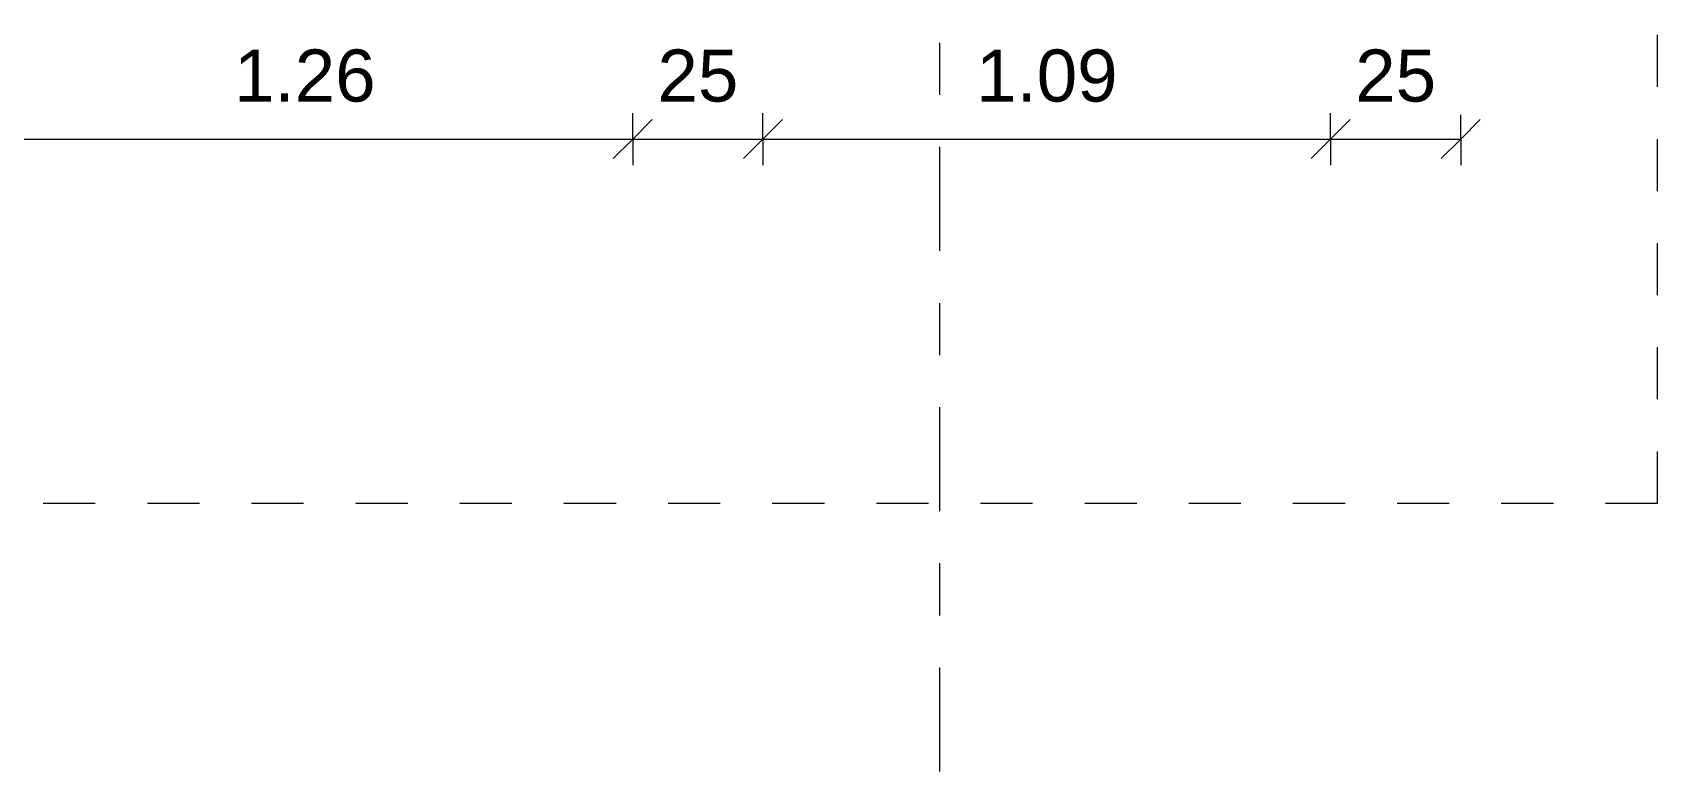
# Model space of a CAD drawing. Header units: metres. Extents: x -85.4 to -16.9, y -21.5 to 5.8.
# Drawn here: x -60.451 to -57.33, y -7.813 to -6.394 of the extents above; entities that cross this region are included whole.
import ezdxf

# ---------------------------------------------------------------- set-up
doc = ezdxf.new("R2010")
doc.units = ezdxf.units.M
doc.linetypes.add('_Rasterlinie_', pattern=[0.375, 0.2, -0.05, 0.075, -0.05])
doc.linetypes.add('Strichpunkt - Fein', pattern=[0.2, 0.1, -0.05, 0, -0.05])
for name, color, linetype, lineweight in [('A-____-____-DIMS', 7, 'Continuous', 5), ('A-____-____-DIMS-50', 7, 'Continuous', 5), ('A-DETL-GENF-OTLN', 7, 'Continuous', 9), ('S-GRID-____-OTLN', 7, 'Continuous', 5)]:
    doc.layers.add(name, color=color, linetype=linetype, lineweight=lineweight)
doc.styles.add('Arial_2', font='arial.ttf', dxfattribs={"height": 0.1})
doc.dimstyles.new('SUB_Rohbau_fein', dxfattribs={"dimscale": 0.3048, "dimtxt": 0.102026, "dimasz": 0.246063, "dimexe": 0.164042, "dimexo": 0.0625, "dimgap": 0.123031, "dimtad": 1, "dimdec": 1, "dimlfac": 100, "dimrnd": 0.5, "dimdsep": 46, "dimtxsty": 'Arial_2', "dimblk1": 'OBLIQUE', "dimblk2": 'OBLIQUE', "dimsah": 1, "dimcen": 0.09, "dimazin": 0, "dimtfac": 1, "dimtdec": 4, "dimtix": 1, "dimtmove": 0, "dimatfit": 3, "dimfxl": 0.164042, "dimfxlon": 1, "dimtvp": 1, "dimtfill": 1, "dimtolj": 1, "dimtzin": 0, "dimarcsym": 2})
doc.dimstyles.new('SUB_Rohbau_fein_1', dxfattribs={"dimscale": 0.3048, "dimtxt": 0.102026, "dimasz": 0.246063, "dimexe": 0.164042, "dimexo": 0.0625, "dimgap": 0.123031, "dimtad": 1, "dimrnd": 0.005, "dimzin": 0, "dimdsep": 46, "dimtxsty": 'Arial_2', "dimblk1": 'OBLIQUE', "dimblk2": 'OBLIQUE', "dimsah": 1, "dimcen": 0.09, "dimazin": 0, "dimtfac": 1, "dimtdec": 4, "dimtix": 1, "dimtmove": 0, "dimatfit": 3, "dimfxl": 0.164042, "dimfxlon": 1, "dimtvp": 1, "dimtfill": 1, "dimtolj": 1, "dimtzin": 0, "dimarcsym": 2})

# ---------------------------------------------------------------- blocks, each defined once
blk = doc.blocks.new('DE_Detailverweis - mit_Rahmen-56961562--01_UG_OK_FFB_AF_lu')
at = {"layer": 'A-DETL-GENF-OTLN', "color": 30, "linetype": 'Strichpunkt - Fein', "true_color": 0xff8000}
for q in [(10.8279, 3.5593), (0, 0)]:
    blk.add_line((10.8279, 0), q, dxfattribs=at)
blk = doc.blocks.new('DIMBLOCK206--01_UG_OK_FFB_AF_lu')
at = {"layer": 'A-____-____-DIMS-50'}
for p, q in [((-60.558, -6.5984), (-60.558, -6.5484)), ((-59.298, -6.5984), (-59.298, -6.5484)), ((-60.558, -6.5984), (-60.5205, -6.5609)), ((-59.298, -6.5984), (-59.2605, -6.5609)), ((-60.558, -6.5984), (-60.5955, -6.6359)), ((-60.558, -6.5984), (-59.298, -6.5984)), ((-60.558, -6.5984), (-60.558, -6.6484)), ((-59.298, -6.5984), (-59.3355, -6.6359)), ((-59.298, -6.5984), (-59.298, -6.6484))]:
    blk.add_line(p, q, dxfattribs=at)
at = {"layer": 'A-____-____-DIMS-50', "color": 0, "insert": (-60.0637, -6.4264), "char_height": 0.1, "width": 0.325653, "attachment_point": 1, "line_spacing_factor": 0.941778, "style": 'Arial_2', "bg_fill": 3, "box_fill_scale": 1.25, "bg_fill_color": 256, "bg_fill_true_color": 13158600, "bg_fill_transparency": 0}
blk.add_mtext('1.26', dxfattribs=at)
blk = doc.blocks.new('_Oblique')
at = {"color": 0, "linetype": 'ByBlock', "lineweight": -2}
blk.add_line((-0.5, -0.5), (0.5, 0.5), dxfattribs=at)
blk = doc.blocks.new('DIMBLOCK207--01_UG_OK_FFB_AF_lu')
at = {"layer": 'A-____-____-DIMS-50'}
for p, q in [((-59.298, -6.5984), (-59.298, -6.5484)), ((-59.048, -6.5984), (-59.048, -6.5484)), ((-59.298, -6.5984), (-59.2605, -6.5609)), ((-59.048, -6.5984), (-59.0105, -6.5609)), ((-59.298, -6.5984), (-59.3355, -6.6359)), ((-59.298, -6.5984), (-59.048, -6.5984)), ((-59.298, -6.5984), (-59.298, -6.6484)), ((-59.048, -6.5984), (-59.0855, -6.6359)), ((-59.048, -6.5984), (-59.048, -6.6484))]:
    blk.add_line(p, q, dxfattribs=at)
at = {"layer": 'A-____-____-DIMS-50', "color": 0, "insert": (-59.2506, -6.4264), "char_height": 0.1, "width": 0.186088, "attachment_point": 1, "line_spacing_factor": 0.941778, "style": 'Arial_2', "bg_fill": 3, "box_fill_scale": 1.25, "bg_fill_color": 256, "bg_fill_true_color": 13158600, "bg_fill_transparency": 0}
blk.add_mtext('25', dxfattribs=at)
blk = doc.blocks.new('DIMBLOCK208--01_UG_OK_FFB_AF_lu')
at = {"layer": 'A-____-____-DIMS-50'}
for p, q in [((-59.048, -6.5984), (-59.048, -6.5484)), ((-57.958, -6.5984), (-57.958, -6.5484)), ((-59.048, -6.5984), (-59.0105, -6.5609)), ((-57.958, -6.5984), (-57.9205, -6.5609)), ((-59.048, -6.5984), (-59.0855, -6.6359)), ((-59.048, -6.5984), (-57.958, -6.5984)), ((-59.048, -6.5984), (-59.048, -6.6484)), ((-57.958, -6.5984), (-57.9955, -6.6359)), ((-57.958, -6.5984), (-57.958, -6.6484))]:
    blk.add_line(p, q, dxfattribs=at)
at = {"layer": 'A-____-____-DIMS-50', "color": 0, "insert": (-58.6387, -6.4264), "char_height": 0.1, "width": 0.325653, "attachment_point": 1, "line_spacing_factor": 0.941778, "style": 'Arial_2', "bg_fill": 3, "box_fill_scale": 1.25, "bg_fill_color": 256, "bg_fill_true_color": 13158600, "bg_fill_transparency": 0}
blk.add_mtext('1.09', dxfattribs=at)
blk = doc.blocks.new('DIMBLOCK209--01_UG_OK_FFB_AF_lu')
at = {"layer": 'A-____-____-DIMS-50'}
for p, q in [((-57.958, -6.5984), (-57.958, -6.5484)), ((-57.708, -6.5984), (-57.708, -6.5484)), ((-57.958, -6.5984), (-57.9205, -6.5609)), ((-57.708, -6.5984), (-57.6705, -6.5609)), ((-57.958, -6.5984), (-57.9955, -6.6359)), ((-57.958, -6.5984), (-57.708, -6.5984)), ((-57.958, -6.5984), (-57.958, -6.6484)), ((-57.708, -6.5984), (-57.7455, -6.6359)), ((-57.708, -6.5984), (-57.708, -6.6484))]:
    blk.add_line(p, q, dxfattribs=at)
at = {"layer": 'A-____-____-DIMS-50', "color": 0, "insert": (-57.9106, -6.4264), "char_height": 0.1, "width": 0.186088, "attachment_point": 1, "line_spacing_factor": 0.941778, "style": 'Arial_2', "bg_fill": 3, "box_fill_scale": 1.25, "bg_fill_color": 256, "bg_fill_true_color": 13158600, "bg_fill_transparency": 0}
blk.add_mtext('25', dxfattribs=at)

msp = doc.modelspace()

# ---------------------------------------------------------------- linework, layer by layer
at = {"layer": 'S-GRID-____-OTLN', "color": 8, "linetype": '_Rasterlinie_', "true_color": 0x808080}
msp.add_line((-58.708, -7.8134), (-58.708, 5.3402), dxfattribs=at)

# ---------------------------------------------------------------- block references
at = {"layer": 'A-DETL-GENF-OTLN', "color": 30, "true_color": 0xff8000}
msp.add_blockref('DE_Detailverweis - mit_Rahmen-56961562--01_UG_OK_FFB_AF_lu', (-68.158, -7.2984), dxfattribs=at)

# ---------------------------------------------------------------- next in the draw order: dimensions: what is measured, and where the dimension line sits
at = {"layer": 'A-____-____-DIMS'}
dim = msp.add_linear_dim(base=(-59.298, -6.5984), p1=(-60.558, -6.5484), p2=(-59.298, -6.5484), dimstyle='SUB_Rohbau_fein_1', override={"dimpost": '<>', "dimfxl": 1.26}, dxfattribs=at)
dim.commit()
dim.dimension.update_dxf_attribs({"geometry": 'DIMBLOCK206--01_UG_OK_FFB_AF_lu', "text_midpoint": (-59.928, -6.5099)})

# ---------------------------------------------------------------- next in the draw order: dimensions: what is measured, and where the dimension line sits
dim = msp.add_linear_dim(base=(-59.048, -6.5984), p1=(-59.298, -6.5484), p2=(-59.048, -6.5484), dimstyle='SUB_Rohbau_fein', override={"dimpost": '<>', "dimfxl": 0.25}, dxfattribs=at)
dim.commit()
dim.dimension.update_dxf_attribs({"geometry": 'DIMBLOCK207--01_UG_OK_FFB_AF_lu', "text_midpoint": (-59.173, -6.5099)})

# ---------------------------------------------------------------- next in the draw order: dimensions: what is measured, and where the dimension line sits
dim = msp.add_linear_dim(base=(-57.958, -6.5984), p1=(-59.048, -6.5484), p2=(-57.958, -6.5484), dimstyle='SUB_Rohbau_fein_1', override={"dimpost": '<>', "dimfxl": 1.09}, dxfattribs=at)
dim.commit()
dim.dimension.update_dxf_attribs({"geometry": 'DIMBLOCK208--01_UG_OK_FFB_AF_lu', "text_midpoint": (-58.503, -6.5099)})

# ---------------------------------------------------------------- next in the draw order: dimensions: what is measured, and where the dimension line sits
dim = msp.add_linear_dim(base=(-57.708, -6.5984), p1=(-57.958, -6.5484), p2=(-57.708, -6.5484), dimstyle='SUB_Rohbau_fein', override={"dimpost": '<>', "dimfxl": 0.25}, dxfattribs=at)
dim.commit()
dim.dimension.update_dxf_attribs({"geometry": 'DIMBLOCK209--01_UG_OK_FFB_AF_lu', "text_midpoint": (-57.833, -6.5099)})

doc.saveas('drawing.dxf')
